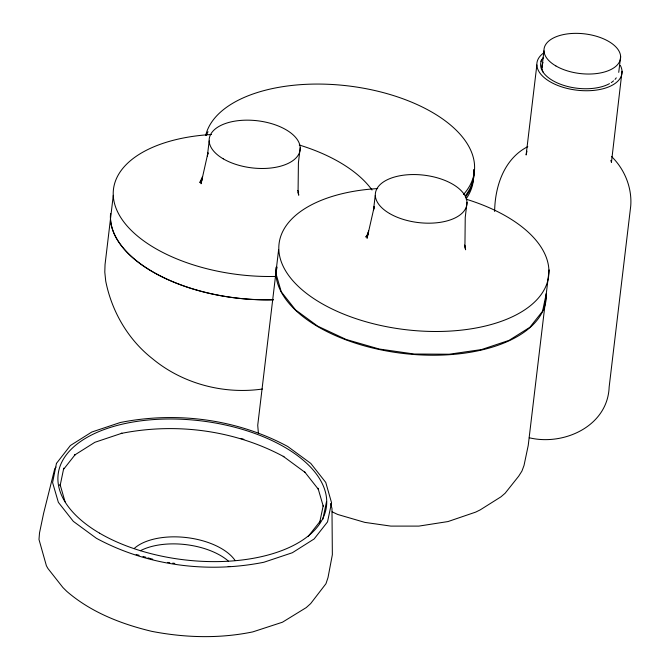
<?xml version="1.0" encoding="UTF-8"?>
<svg xmlns="http://www.w3.org/2000/svg" width="670" height="670" viewBox="0 0 670 670"><rect width="100%" height="100%" fill="white"/><g stroke="black" fill="none" stroke-linecap="round" stroke-linejoin="round"><path stroke-width="1" d="M113.297 195.313L105.039 264.608L104.796 272.112L105.718 281.065C111.723 311.408 128.087 339.623 152.517 358.735C182.642 383.751 223.772 394.588 262.38 389.027M209.174 140.935L207.373 156.018L208.01 152.978M275.839 273.385L257.724 425.299L258.411 433.39M549.124 269.901L546.335 293.267L542.558 311.257L529.819 327.337L508.991 340.402L481.487 349.572L449.193 354.221L414.295 354.028L379.178 349.011L346.239 339.506L317.714 326.164L295.554 309.9L281.266 291.81L275.831 273.134L278.611 249.768M300.21 147.71L298.41 162.793L298.083 190.983L298.745 195.205L297.89 192.257M375.234 195.447L373.441 210.522L374.296 206.452L367.068 238.26L368.617 230.916L367.604 234.165L365.837 237.038L368.232 234.014M467.04 202.281L465.24 217.356L464.938 245.547L465.608 249.776L464.519 246.007M494.628 211.477C494.971 186.361 504.049 158.765 527.784 146.63M536.863 64.973L526.126 154.996L526.922 151.202M541.963 67.653L543.965 50.836M618.737 72.368L620.621 56.548M622.036 71.313L611.442 162.366L610.864 160.39M319.615 522.86L323.292 505.297M322.806 519.384L326.55 501.445M275.831 273.134L277.087 267.137M207.943 152.911L201.034 183.756L202.566 176.436L199.802 182.558L202.181 179.552M63.441 469.31L63.767 468.146L60.099 485.708L60.057 484.485L65.074 501.78M56.012 467.116L54.756 468.707L43.6 513.371L39.513 532.918L38.986 539.467L46.406 565.781L47.922 568.487L62.905 587.523L66.74 591.334C90.885 612.221 121.052 623.988 151.772 631.349C185.113 637.798 219.459 638.77 252.816 631.885L282.464 622.212L306.224 607.606L310.654 603.611L325.955 583.721L328.015 577.557L332.353 554.71L331.977 508.396L330.561 503.53M63.399 469.536L75.241 454.536L74.362 455.223L94.872 442.3L121.948 433.23L121.27 433.415C176.026 422.502 234.651 430.098 283.929 456.706L283.234 456.32L305.059 472.392M308.15 536.469L320.603 520.682M228.185 566.485L230.254 566.493M529.275 437.77C563.738 446.094 607.698 426.204 609.147 387.067L630.738 205.941C632.128 187.767 624.649 169.301 611.635 156.596M167.718 562.398L169.745 562.691M172.785 563.118L174.803 563.411M240.966 438.507L243.905 439.353M136.161 554.45L139.092 555.304M143.003 556.435L145.934 557.281M147.894 557.842L152.777 559.257M332.144 511.846L337.764 514.485L364.823 522.382L390.819 526.101L418.892 526.101L448.029 521.553L475.7 512.106L480.231 509.87L500.925 496.847L505.13 493.237L518.672 476.203L521.913 471.111L524.024 465.457L528.228 445.433L546.343 293.519A135.993 70.451 6.8 0 1 408.432 354.02A135.993 70.451 6.8 0 1 276.074 267.246M304.44 471.596L318.493 489.452M465.541 246.56L464.561 245.078M298.678 192.022L297.698 190.54M318.418 489.351L318.024 488.262L323.334 506.52M273.46 299.783A134.913 69.889 6.8 0 1 110.575 213.596M276.249 276.409A134.905 69.881 6.8 0 1 117.166 210.899A134.905 69.881 6.8 0 1 211.594 134.486M299.255 145.005A134.905 69.881 6.8 0 1 372.017 190.012M273.469 299.699A134.854 69.856 6.8 0 1 110.625 213.554M466.228 199.225A135.759 70.325 6.8 0 1 517.29 314.289A135.759 70.325 6.8 0 1 300.286 288.209A135.759 70.325 6.8 0 1 377.687 188.58M134.628 548.119A55.694 28.852 6.8 0 1 187.014 537.633A55.694 28.852 6.8 0 1 235.036 560.413M140.382 550.723A55.694 28.852 6.8 0 1 228.311 561.008M620.319 65.417A42.821 22.177 6.8 0 1 572.825 89.596A42.821 22.177 6.8 0 1 544.233 52.536M540.799 61.263A40.158 20.803 6.8 0 1 543.311 58.072M616.258 77.837A39.044 20.226 6.8 0 1 615.027 79.395M613.536 80.852A39.044 20.226 6.8 0 1 611.241 82.586M609.482 83.65A39.044 20.226 6.8 0 1 559.877 84.01A39.044 20.226 6.8 0 1 543.219 57.67M543.069 72.084A38.533 19.966 6.8 0 1 543.035 62.536M205.698 135.441A135.65 70.266 6.8 0 1 374.999 90.567A135.65 70.266 6.8 0 1 463.506 194.468M474.075 169.795A135.65 70.266 6.8 0 1 465.667 195.347M206.394 135.566A135.65 70.266 6.8 0 1 208.018 131.705M473.715 169.694A135.65 70.266 6.8 0 1 465.449 197.181M473.481 174.744A135.65 70.266 6.8 0 1 466.27 198.647M56.456 463.389L52.587 482.551L58.365 502.349L73.348 521.377L96.405 538.295C147.132 565.681 207.474 573.495 263.838 562.264L292.363 552.733L314.121 538.965L327.521 521.913L331.558 502.768L325.754 482.425L310.771 463.397L287.723 446.488C236.996 419.093 176.654 411.279 120.282 422.51L91.765 432.041L70.392 445.508L56.456 463.389M223.252 158.84A45.786 23.718 6.8 0 0 298.954 153.798A45.786 23.718 6.8 0 0 241.87 120.332A45.786 23.718 6.8 0 0 223.252 158.84M389.538 213.495A46.071 23.869 6.8 0 0 465.692 208.37A46.071 23.869 6.8 0 0 408.189 174.728A46.071 23.869 6.8 0 0 389.538 213.495M99.554 533.161A135.106 69.99 6.8 0 0 322.94 518.245A135.106 69.99 6.8 0 0 154.435 419.512A135.106 69.99 6.8 0 0 99.554 533.161M555.84 65.92A38.533 19.966 6.8 0 0 619.557 61.657A38.533 19.966 6.8 0 0 571.493 33.5A38.533 19.966 6.8 0 0 555.84 65.92"/></g></svg>
